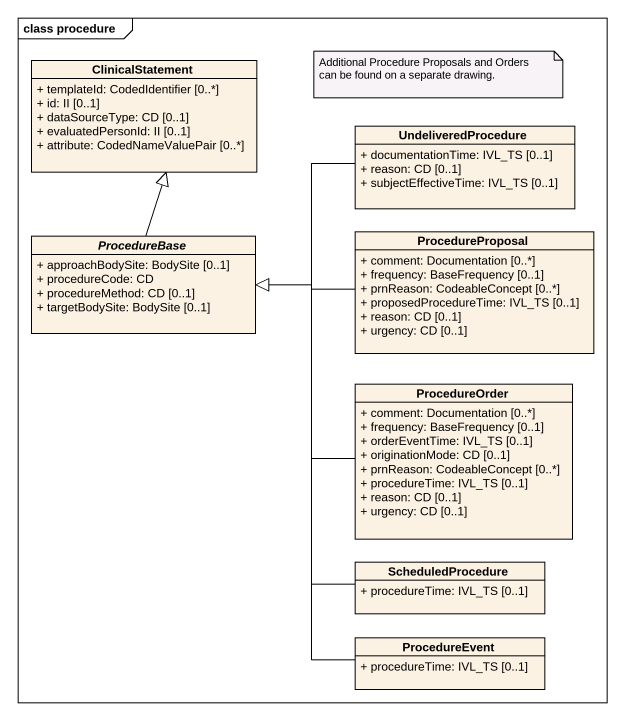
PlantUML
@startuml
mainframe class procedure
hide circle
hide empty members
skinparam classAttributeIconSize 0
class ClinicalStatement {
  + templateId: CodedIdentifier [0..*]
  + id: II [0..1]
  + dataSourceType: CD [0..1]
  + evaluatedPersonId: II [0..1]
  + attribute: CodedNameValuePair [0..*]
}
class UndeliveredProcedure {
  + documentationTime: IVL_TS [0..1]
  + reason: CD [0..1]
  + subjectEffectiveTime: IVL_TS [0..1]
}
abstract class ProcedureBase {
  + approachBodySite: BodySite [0..1]
  + procedureCode: CD
  + procedureMethod: CD [0..1]
  + targetBodySite: BodySite [0..1]
}
class ProcedureProposal {
  + comment: Documentation [0..*]
  + frequency: BaseFrequency [0..1]
  + prnReason: CodeableConcept [0..*]
  + proposedProcedureTime: IVL_TS [0..1]
  + reason: CD [0..1]
  + urgency: CD [0..1]
}
class ProcedureOrder {
  + comment: Documentation [0..*]
  + frequency: BaseFrequency [0..1]
  + orderEventTime: IVL_TS [0..1]
  + originationMode: CD [0..1]
  + prnReason: CodeableConcept [0..*]
  + procedureTime: IVL_TS [0..1]
  + reason: CD [0..1]
  + urgency: CD [0..1]
}
class ScheduledProcedure {
  + procedureTime: IVL_TS [0..1]
}
class ProcedureEvent {
  + procedureTime: IVL_TS [0..1]
}
UndeliveredProcedure -left-|> ProcedureBase
ProcedureBase -up-|> ClinicalStatement
ProcedureProposal -left-|> ProcedureBase
ProcedureOrder -left-|> ProcedureBase
ScheduledProcedure -up-|> ProcedureBase
ProcedureEvent -up-|> ProcedureBase
note as N1
  Additional Procedure Proposals and Orders can be found on a separate drawing.
end note
@enduml
